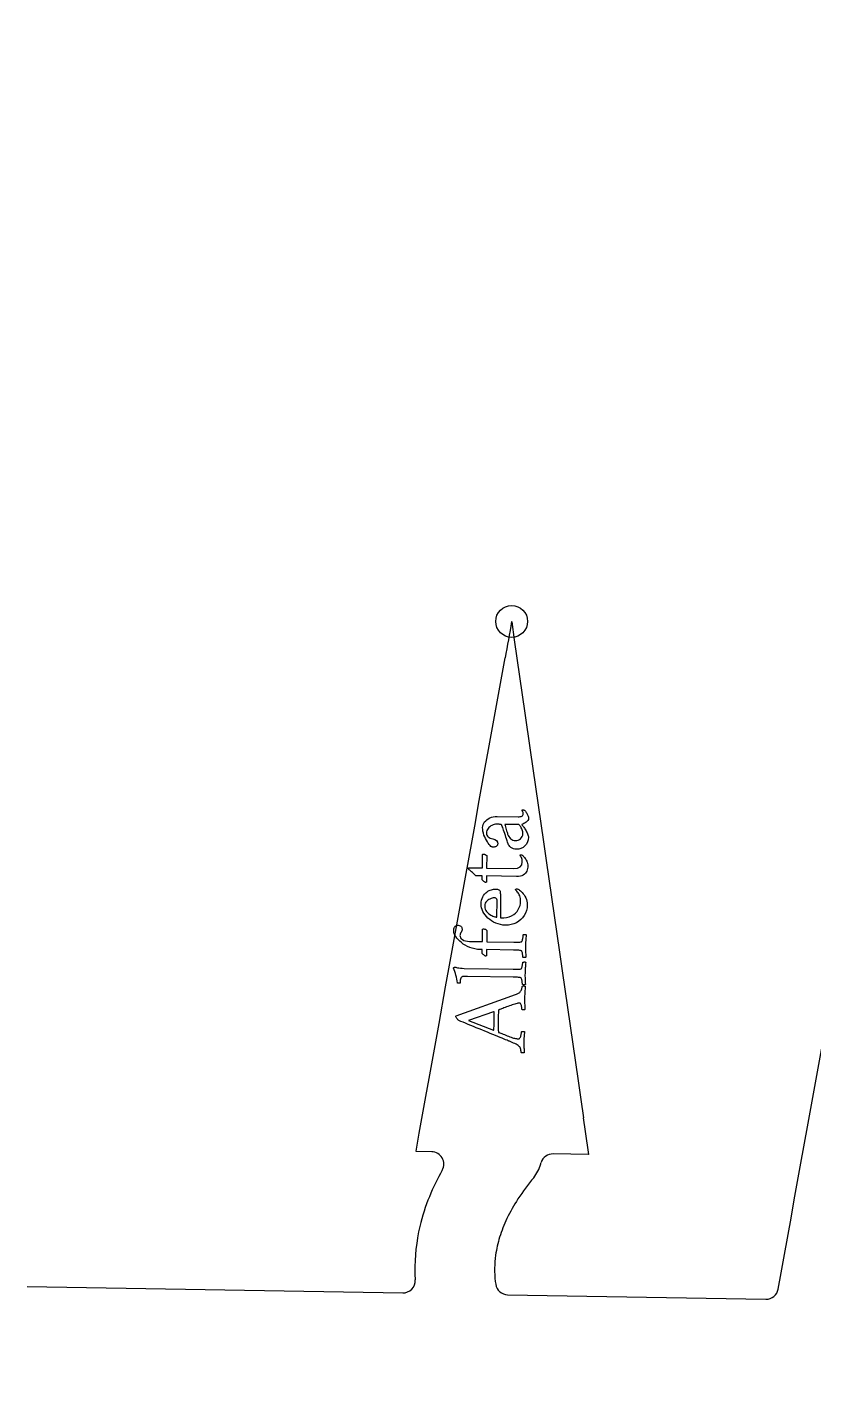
# Model space of a CAD drawing. Header units: millimetres. Extents: x -54 to 54, y -54 to 54.
# Drawn here: x 4.42 to 20.4, y -0.27 to 27.29 of the extents above; entities that cross this region are included whole.
import ezdxf

# ---------------------------------------------------------------- set-up
doc = ezdxf.new("R2010")
doc.units = ezdxf.units.MM
for name, color, linetype in [('CUT_INNER', 6, 'Continuous'), ('CUT_OUTER', 1, 'Continuous'), ('ENGRAVE', 7, 'Continuous'), ('TEXT', 5, 'Continuous')]:
    doc.layers.add(name, color=color, linetype=linetype)

msp = doc.modelspace()

# ---------------------------------------------------------------- linework, layer by layer
at = {"layer": 'CUT_INNER'}
for points in [[(14.2604, 15.2165), (14.2613, 15.2119), (14.3144, 14.8445), (14.3684, 14.471), (14.4224, 14.0976), (14.4764, 13.7242), (14.5304, 13.3508), (14.6385, 12.604), (14.6925, 12.2306), (14.7465, 11.8572), (14.8005, 11.4837), (14.8545, 11.1103), (14.9085, 10.7369), (14.9625, 10.3635), (15.0165, 9.9901), (15.0705, 9.6167), (15.1245, 9.2433), (15.1785, 8.8698), (15.2325, 8.4964), (15.2866, 8.123), (15.3406, 7.7496), (15.3946, 7.3762), (15.4486, 7.0028), (15.5026, 6.6294), (15.5566, 6.256), (15.6106, 5.8825), (15.6646, 5.5091), (15.7186, 5.1357)], [(12.6371, 4.4446), (12.3232, 4.45), (12.3175, 4.4504), (12.3182, 4.4561), (12.3842, 4.8214), (12.4512, 5.1927), (12.5182, 5.564), (12.5852, 5.9353), (12.6522, 6.3066), (12.7862, 7.0493), (12.9202, 7.7919), (12.9873, 8.1632), (13.0543, 8.5345), (13.1213, 8.9058), (13.1883, 9.2771), (13.2553, 9.6484), (13.3223, 10.0197), (13.4563, 10.7623), (13.5233, 11.1336), (13.5903, 11.5049), (13.6573, 11.8762), (13.7243, 12.2475), (13.7913, 12.6188), (13.9254, 13.3614), (13.9924, 13.7327), (14.0594, 14.104), (14.1264, 14.4753)], [(19.6735, 1.6549), (19.7328, 1.9835), (19.7998, 2.3548), (19.9338, 3.0974), (20.0009, 3.4687), (20.0679, 3.84), (20.1349, 4.2113), (20.2689, 4.9539), (20.3359, 5.3252), (20.4699, 6.0678), (20.5369, 6.4391), (20.6039, 6.8104), (20.6709, 7.1817), (20.7379, 7.553), (20.8049, 7.9243), (20.872, 8.2956), (21.006, 9.0382), (21.073, 9.4095), (21.14, 9.7808)], [(15.8263, 4.3892), (15.8206, 4.389), (15.1015, 4.4015)], [(4.4205, 1.7112), (12.0474, 1.5781)], [(13.9277, 1.8119), (13.9364, 1.7538)], [(14.1793, 1.5409), (19.4231, 1.4493)]]:
    msp.add_lwpolyline(points, dxfattribs=at)
for centre, radius, start, end in [((0.0004, 15.4309), 31.5487, 333.67133, 50.14756), ((626.4079, -95.8296), 622.1381, 169.7181217, 169.7874874), ((-497.666, -69.3081), 518.754, 8.167413, 8.250722), ((12.6327, 4.1946), 0.25, 330.46765, 89), ((14.0647, 4.4223), 0.8174, 321.92829, 344.00372), ((12.3779, 4.9098), 2.5733, 343.92061, 344.68255), ((15.0971, 4.1516), 0.25, 89, 161.70986), ((16.9616, 1.7551), 4.7189, 150.60392, 157.87024), ((18.4026, 0.8558), 4.7987, 140.34277, 146.76714), ((16.4393, 1.9668), 4.1554, 157.86168, 166.59949), ((17.3201, 1.5693), 3.5022, 146.82459, 154.28213), ((16.6505, 1.8923), 2.7587, 154.2904, 162.75287), ((16.0853, 2.0506), 3.7916, 166.59059, 180.79719), ((16.2268, 2.0253), 2.3147, 162.7888, 172.02446), ((16.0513, 2.0523), 2.1371, 172.08941, 186.45999), ((14.116, 2.0054), 1.822, 180.23754, 185.06438), ((12.0517, 1.828), 0.25, 269, 3.78777), ((14.1837, 1.7908), 0.25, 188.50959, 269), ((19.4275, 1.6993), 0.25, 269, 349.77011)]:
    msp.add_arc(centre, radius, start, end, dxfattribs=at)
at = {"layer": 'CUT_OUTER'}
msp.add_circle((0, 0), 54, dxfattribs=at)
at = {"layer": 'ENGRAVE'}
for centre, radius in [((0, 15.4308), 35.6208), ((14.2604, 15.2179), 0.324)]:
    msp.add_circle(centre, radius, dxfattribs=at)
at = {"layer": 'TEXT'}
for points in [[(13.6709, 11.0309), (13.6739, 11.0605), (13.6816, 11.0891), (13.6942, 11.1166), (13.7116, 11.1432), (13.733, 11.1679), (13.7576, 11.19), (13.7854, 11.2094), (13.8163, 11.2263), (13.8499, 11.2399), (13.8856, 11.2493), (13.9233, 11.2547), (13.9632, 11.256), (14.3955, 11.2485), (14.4152, 11.2491), (14.4335, 11.2516), (14.4503, 11.256), (14.4657, 11.2623), (14.4785, 11.2708), (14.4878, 11.2818), (14.4935, 11.2953), (14.4956, 11.3113), (14.495, 11.3256), (14.4928, 11.3382), (14.489, 11.3493), (14.4835, 11.3588), (14.4779, 11.3667), (14.4735, 11.373), (14.4705, 11.3776), (14.4688, 11.3806), (14.4693, 11.3826), (14.4705, 11.3843), (14.4725, 11.3858), (14.4754, 11.3869), (14.4785, 11.3878), (14.4813, 11.3885), (14.4839, 11.3888), (14.4862, 11.3889), (14.4976, 11.388), (14.5082, 11.3858), (14.5179, 11.3823), (14.5269, 11.3774), (14.5326, 11.3699), (14.5395, 11.3603), (14.5473, 11.3486), (14.5562, 11.335), (14.5654, 11.3202), (14.574, 11.3051), (14.5821, 11.2897), (14.5896, 11.2741), (14.5959, 11.2589), (14.6004, 11.2446), (14.603, 11.2314), (14.6037, 11.219), (14.6005, 11.1971), (14.5917, 11.1765), (14.5772, 11.1572), (14.5571, 11.1392), (14.5341, 11.1234), (14.5109, 11.1107), (14.4875, 11.101), (14.4638, 11.0945), (14.469, 11.0887), (14.4759, 11.0801), (14.4848, 11.0685), (14.4954, 11.0542), (14.507, 11.0378), (14.5187, 11.0201), (14.5306, 11.0013), (14.5425, 10.9813), (14.5541, 10.9607), (14.565, 10.9403), (14.575, 10.92), (14.5841, 10.8999), (14.5918, 10.8806), (14.5972, 10.8628), (14.6004, 10.8465), (14.6012, 10.8318), (14.596, 10.7823), (14.5821, 10.7369), (14.5595, 10.6958), (14.5283, 10.6588), (14.4909, 10.6284), (14.4497, 10.6069), (14.4047, 10.5944), (14.3561, 10.5908), (14.325, 10.5935), (14.2963, 10.6007), (14.2699, 10.6123), (14.2459, 10.6282), (14.2252, 10.6462), (14.2086, 10.6641), (14.1962, 10.6817), (14.188, 10.6991), (14.1776, 10.7303), (14.1668, 10.7633), (14.1556, 10.7979), (14.1441, 10.8344), (14.1324, 10.8711), (14.1209, 10.9066), (14.1094, 10.9409), (14.0981, 10.974), (14.0875, 11.0043), (14.0781, 11.0303), (14.07, 11.0519), (14.0632, 11.0692), (14.0599, 11.0771), (14.0562, 11.0834), (14.052, 11.088), (14.0474, 11.091), (14.0415, 11.093), (14.0332, 11.0945), (14.0227, 11.0955), (14.0099, 11.096), (13.9539, 11.097), (13.9303, 11.0959), (13.9068, 11.0919), (13.8833, 11.0849), (13.86, 11.0749), (13.8376, 11.0624), (13.817, 11.0477), (13.7983, 11.0308), (13.7814, 11.0118), (13.7674, 10.9909), (13.7572, 10.9686), (13.751, 10.9449), (13.7486, 10.9198), (13.7503, 10.8946), (13.7564, 10.8729), (13.7668, 10.8546), (13.7816, 10.8396), (13.8004, 10.8273), (13.8226, 10.8169), (13.8484, 10.8082), (13.8778, 10.8014), (13.9218, 10.7872), (13.953, 10.7656), (13.9715, 10.7368), (13.9771, 10.7007), (13.9751, 10.6845), (13.9696, 10.6704), (13.9607, 10.6584), (13.9483, 10.6485), (13.9339, 10.6407), (13.919, 10.6353), (13.9036, 10.6321), (13.8877, 10.6312), (13.8838, 10.6316), (13.8783, 10.6325), (13.8714, 10.6339), (13.8631, 10.636), (13.8546, 10.6384), (13.8473, 10.6411), (13.8412, 10.644), (13.8364, 10.6472), (13.8209, 10.6653), (13.8042, 10.687), (13.7863, 10.7122), (13.767, 10.7409), (13.7478, 10.7724), (13.7299, 10.8058), (13.7135, 10.8413), (13.6984, 10.8787), (13.6859, 10.9171), (13.6771, 10.9552), (13.6721, 10.9932), (13.6709, 11.0309)], [(14.4885, 10.9048), (14.4877, 10.9235), (14.4849, 10.943), (14.4798, 10.9634), (14.4727, 10.9846), (14.4642, 11.0055), (14.4553, 11.0247), (14.446, 11.0424), (14.4363, 11.0584), (14.4269, 11.0718), (14.4187, 11.0813), (14.4116, 11.0871), (14.4056, 11.0891), (14.1196, 11.0941), (14.126, 11.0722), (14.1333, 11.0476), (14.1413, 11.0203), (14.15, 10.9903), (14.1587, 10.9609), (14.1663, 10.9357), (14.1729, 10.9144), (14.1785, 10.8973), (14.19, 10.8703), (14.204, 10.8457), (14.2204, 10.8235), (14.2393, 10.8037), (14.2607, 10.7873), (14.2845, 10.7755), (14.3109, 10.7681), (14.3397, 10.7653), (14.368, 10.7674), (14.3945, 10.7746), (14.4194, 10.787), (14.4426, 10.8044), (14.4623, 10.8257), (14.4765, 10.8496), (14.4852, 10.8759), (14.4885, 10.9048)], [(13.6652, 10.2091), (13.6699, 10.4801), (13.6715, 10.4848), (13.676, 10.4881), (13.6834, 10.49), (13.6938, 10.4905), (13.7097, 10.4883), (13.7254, 10.4824), (13.7407, 10.4727), (13.7556, 10.4593), (13.7512, 10.2076), (14.3019, 10.198), (14.3773, 10.2054), (14.4315, 10.2307), (14.4646, 10.2738), (14.4764, 10.3348), (14.4756, 10.3579), (14.4723, 10.38), (14.4667, 10.4011), (14.4585, 10.4212), (14.4498, 10.4389), (14.4424, 10.4532), (14.4363, 10.4639), (14.4314, 10.4711), (14.4331, 10.4739), (14.4358, 10.4759), (14.4396, 10.477), (14.4445, 10.4774), (14.4553, 10.4766), (14.4643, 10.4749), (14.4714, 10.472), (14.4766, 10.4682), (14.4857, 10.4595), (14.4961, 10.4487), (14.5079, 10.436), (14.5209, 10.4212), (14.5342, 10.4046), (14.5467, 10.3865), (14.5583, 10.367), (14.5691, 10.3461), (14.5781, 10.3239), (14.5844, 10.3006), (14.5881, 10.2764), (14.589, 10.2511), (14.5873, 10.2244), (14.5832, 10.1982), (14.5767, 10.1724), (14.5678, 10.1471), (14.5558, 10.1231), (14.5401, 10.1016), (14.5207, 10.0823), (14.4975, 10.0655), (14.47, 10.0518), (14.4374, 10.0423), (14.3998, 10.0369), (14.3571, 10.0356), (13.7484, 10.0463), (13.7463, 9.9237), (13.7458, 9.9217), (13.7443, 9.9199), (13.7419, 9.9185), (13.7386, 9.9173), (13.735, 9.9165), (13.7319, 9.9158), (13.7291, 9.9155), (13.7268, 9.9154), (13.7239, 9.9163), (13.7196, 9.9188), (13.7138, 9.9229), (13.7065, 9.9287), (13.6987, 9.9353), (13.6909, 9.9421), (13.6833, 9.949), (13.6758, 9.9561), (13.6693, 9.9623), (13.6647, 9.9668), (13.6619, 9.9694), (13.661, 9.9703), (13.6624, 10.0478), (13.5312, 10.0501), (13.5191, 10.0615), (13.506, 10.0739), (13.4921, 10.0873), (13.4772, 10.1016), (13.4621, 10.116), (13.4476, 10.1298), (13.4335, 10.1429), (13.42, 10.1553), (13.4083, 10.166), (13.3997, 10.1739), (13.394, 10.1791), (13.3914, 10.1816), (13.3878, 10.1862), (13.3852, 10.1911), (13.3836, 10.1965), (13.3832, 10.2022), (13.3837, 10.2074), (13.385, 10.211), (13.387, 10.2132), (13.3899, 10.2139)], [(14.0348, 9.1978), (14.0989, 9.1987), (14.1576, 9.2059), (14.2111, 9.2194), (14.2593, 9.2391), (14.302, 9.264), (14.3391, 9.2931), (14.3704, 9.3263), (14.396, 9.3637), (14.416, 9.4039), (14.4305, 9.4459), (14.4395, 9.4896), (14.4431, 9.535), (14.4423, 9.5634), (14.4389, 9.5904), (14.433, 9.6162), (14.4245, 9.6407), (14.4142, 9.6636), (14.4032, 9.6847), (14.3913, 9.7038), (14.3785, 9.7211), (14.3661, 9.7363), (14.3551, 9.749), (14.3455, 9.7592), (14.3374, 9.767), (14.3379, 9.7684), (14.3393, 9.7705), (14.3417, 9.7732), (14.3451, 9.7766), (14.3492, 9.7798), (14.354, 9.7821), (14.3595, 9.7834), (14.3656, 9.7838), (14.3745, 9.7828), (14.3839, 9.7802), (14.3937, 9.776), (14.4041, 9.7702), (14.4197, 9.7589), (14.4368, 9.7449), (14.4552, 9.7281), (14.4751, 9.7087), (14.4951, 9.6866), (14.5139, 9.6618), (14.5313, 9.6343), (14.5475, 9.6041), (14.5611, 9.5715), (14.5706, 9.5365), (14.576, 9.4992), (14.5773, 9.4595), (14.5726, 9.4), (14.5608, 9.3441), (14.5417, 9.2919), (14.5154, 9.2432), (14.4831, 9.199), (14.4457, 9.16), (14.4032, 9.1262), (14.3558, 9.0976), (14.3045, 9.0749), (14.2503, 9.0591), (14.1932, 9.05), (14.1333, 9.0477), (14.0815, 9.0509), (14.0316, 9.0588), (13.9835, 9.0715), (13.9372, 9.0887), (13.8933, 9.1098), (13.8524, 9.1338), (13.8146, 9.1607), (13.7797, 9.1905), (13.7482, 9.2224), (13.7204, 9.2558), (13.6962, 9.2906), (13.6756, 9.3267), (13.6593, 9.3633), (13.6478, 9.3993), (13.6412, 9.4347), (13.6394, 9.4694), (13.6422, 9.5146), (13.6489, 9.5556), (13.6597, 9.5923), (13.6744, 9.6248), (13.6919, 9.6535), (13.7113, 9.679), (13.7326, 9.7012), (13.7556, 9.7202), (13.7796, 9.7362), (13.8035, 9.7495), (13.8273, 9.7601), (13.8511, 9.768), (13.874, 9.7737), (13.8949, 9.7777), (13.9139, 9.78), (13.931, 9.7806), (13.9523, 9.7795), (13.9712, 9.7772), (13.9877, 9.7735), (14.0018, 9.7686), (14.0131, 9.7618), (14.0214, 9.7526), (14.0267, 9.7411), (14.029, 9.7272), (14.0298, 9.7152), (14.0304, 9.6984), (14.0307, 9.677), (14.0309, 9.6508), (14.031, 9.6213), (14.0312, 9.5898), (14.0315, 9.5562), (14.0319, 9.5206), (14.0323, 9.4842), (14.0327, 9.448), (14.0332, 9.4121), (14.0336, 9.3764), (14.0341, 9.3423), (14.0344, 9.3108), (14.0346, 9.282), (14.0348, 9.2559), (14.0348, 9.2337), (14.0349, 9.2167), (14.0349, 9.2047), (14.0348, 9.1978)], [(13.9576, 9.2099), (13.9635, 9.5519), (13.963, 9.5613), (13.9612, 9.57), (13.958, 9.5781), (13.9534, 9.5855), (13.947, 9.5918), (13.9385, 9.5968), (13.9278, 9.6002), (13.9149, 9.6023), (13.9007, 9.6024), (13.8837, 9.6001), (13.864, 9.5955), (13.8415, 9.5885), (13.8182, 9.579), (13.796, 9.567), (13.7748, 9.5523), (13.7545, 9.5352), (13.7373, 9.5149), (13.7247, 9.4913), (13.717, 9.4642), (13.714, 9.4337), (13.7158, 9.4018), (13.7224, 9.3727), (13.7337, 9.3466), (13.7498, 9.3233), (13.7689, 9.3026), (13.7894, 9.2841), (13.8113, 9.268), (13.8346, 9.254), (13.858, 9.2422), (13.88, 9.2323), (13.9007, 9.2242), (13.9201, 9.2181), (13.9365, 9.2137), (13.9482, 9.2109), (13.9552, 9.2096), (13.9576, 9.2099)], [(13.0855, 8.9261), (13.0862, 8.9477), (13.0873, 8.9651), (13.0889, 8.9783), (13.0909, 8.9873), (13.094, 8.9949), (13.0987, 9.0036), (13.1051, 9.0135), (13.1131, 9.0246), (13.117, 9.0278), (13.1223, 9.0311), (13.129, 9.0346), (13.137, 9.0382), (13.1456, 9.0413), (13.1543, 9.0435), (13.1629, 9.0448), (13.1715, 9.0451), (13.1968, 9.0427), (13.2168, 9.0365), (13.2315, 9.0265), (13.2409, 9.0127), (13.2467, 8.9976), (13.2509, 8.9837), (13.2533, 8.9711), (13.2539, 8.9597), (13.2534, 8.9522), (13.2521, 8.9447), (13.2499, 8.9372), (13.247, 8.9297), (13.2435, 8.9221), (13.2397, 8.9143), (13.2357, 8.9061), (13.2313, 8.8977), (13.2262, 8.8896), (13.2219, 8.8823), (13.2184, 8.8758), (13.2158, 8.87), (13.2138, 8.864), (13.2123, 8.8566), (13.2114, 8.8479), (13.2109, 8.8378), (13.2136, 8.8149), (13.2225, 8.7933), (13.2376, 8.773), (13.259, 8.7542), (13.2865, 8.7383), (13.3203, 8.727), (13.3604, 8.7203), (13.4068, 8.7182), (13.6671, 8.7137), (13.6714, 8.9632), (13.6726, 8.9669), (13.6758, 8.9696), (13.6812, 8.9711), (13.6888, 8.9715), (13.6908, 8.9715), (13.6925, 8.9714), (13.694, 8.9714), (13.6952, 8.9714), (13.712, 8.9693), (13.7279, 8.9638), (13.7429, 8.9548), (13.7571, 8.9423), (13.7531, 8.7122), (14.3037, 8.7026), (14.327, 8.7022), (14.3495, 8.702), (14.3711, 8.702), (14.3919, 8.7021), (14.4115, 8.7028), (14.4291, 8.7044), (14.4449, 8.707), (14.4588, 8.7106), (14.4641, 8.7142), (14.4692, 8.7209), (14.4741, 8.7307), (14.4787, 8.7436), (14.483, 8.7583), (14.4865, 8.7736), (14.4894, 8.7894), (14.4917, 8.8058), (14.4933, 8.8212), (14.4946, 8.834), (14.4954, 8.8443), (14.4957, 8.852), (14.5008, 8.8548), (14.5076, 8.8569), (14.516, 8.8583), (14.5259, 8.859), (14.5359, 8.8587), (14.5442, 8.8573), (14.5509, 8.8547), (14.5559, 8.8509), (14.5533, 8.8194), (14.5508, 8.7892), (14.5485, 8.7603), (14.5463, 8.7328), (14.5444, 8.7054), (14.5429, 8.6769), (14.5418, 8.6473), (14.5411, 8.6167), (14.5408, 8.5873), (14.5409, 8.5594), (14.5414, 8.533), (14.5424, 8.508), (14.5436, 8.4828), (14.545, 8.4555), (14.5464, 8.4262), (14.548, 8.3949), (14.5428, 8.3913), (14.536, 8.389), (14.5277, 8.3878), (14.5177, 8.3879), (14.5078, 8.389), (14.4995, 8.3907), (14.4928, 8.393), (14.4877, 8.396), (14.4877, 8.4035), (14.4872, 8.4132), (14.4864, 8.4251), (14.4853, 8.4391), (14.4836, 8.454), (14.4812, 8.4687), (14.4782, 8.4832), (14.4744, 8.4973), (14.4702, 8.5098), (14.4657, 8.519), (14.4608, 8.525), (14.4556, 8.5278), (14.4418, 8.5319), (14.4261, 8.535), (14.4086, 8.5373), (14.3891, 8.5386), (14.3683, 8.5395), (14.3466, 8.5402), (14.3242, 8.5408), (14.3009, 8.5413), (13.7503, 8.5509), (13.7481, 8.4283), (13.7476, 8.4262), (13.7462, 8.4245), (13.7438, 8.4231), (13.7405, 8.4219), (13.7369, 8.4211), (13.7337, 8.4204), (13.731, 8.4201), (13.7286, 8.42), (13.7258, 8.4208), (13.7214, 8.4233), (13.7156, 8.4275), (13.7084, 8.4333), (13.7005, 8.4399), (13.6928, 8.4467), (13.6852, 8.4536), (13.6777, 8.4607), (13.6712, 8.4669), (13.6666, 8.4714), (13.6638, 8.474), (13.6629, 8.4749), (13.6642, 8.5524), (13.6234, 8.5531), (13.5674, 8.5564), (13.5133, 8.5644), (13.4612, 8.5771), (13.4111, 8.5944), (13.3635, 8.6154), (13.3191, 8.6388), (13.2778, 8.6647), (13.2396, 8.6932), (13.205, 8.7231), (13.1745, 8.7535), (13.148, 8.7843), (13.1256, 8.8157), (13.1077, 8.8462), (13.0951, 8.8748), (13.0877, 8.9014), (13.0855, 8.9261)], [(13.3621, 8.0068), (13.3497, 8.007), (13.336, 8.007), (13.3211, 8.0069), (13.3051, 8.0067), (13.2893, 8.006), (13.2752, 8.0043), (13.2628, 8.0016), (13.2522, 7.998), (13.2413, 7.9921), (13.2326, 7.9825), (13.2259, 7.9692), (13.2213, 7.9523), (13.2181, 7.9332), (13.2158, 7.9134), (13.2142, 7.8929), (13.2134, 7.8717), (13.2117, 7.8707), (13.2067, 7.87), (13.1983, 7.8694), (13.1865, 7.869), (13.1746, 7.8691), (13.1658, 7.8701), (13.1601, 7.872), (13.1575, 7.8748), (13.1531, 7.9145), (13.1468, 7.9536), (13.1388, 7.9922), (13.1291, 8.0303), (13.1179, 8.0676), (13.1059, 8.1038), (13.0928, 8.139), (13.0788, 8.1731), (13.0796, 8.1774), (13.0819, 8.1814), (13.0857, 8.1853), (13.0909, 8.1891), (13.0969, 8.1923), (13.1026, 8.1945), (13.1082, 8.1958), (13.1137, 8.1962), (13.1166, 8.1954), (13.1254, 8.193), (13.1402, 8.1891), (13.1608, 8.1835), (13.1869, 8.1779), (13.2182, 8.1737), (13.2546, 8.1708), (13.2961, 8.1693), (14.2941, 8.1519), (14.3174, 8.1516), (14.3398, 8.1514), (14.3615, 8.1514), (14.3823, 8.1515), (14.4018, 8.1521), (14.4195, 8.1538), (14.4353, 8.1564), (14.4492, 8.16), (14.4545, 8.1634), (14.4596, 8.1697), (14.4644, 8.1789), (14.4691, 8.1908), (14.4733, 8.2045), (14.4768, 8.2187), (14.4797, 8.2334), (14.4819, 8.2487), (14.4836, 8.2631), (14.4848, 8.2753), (14.4856, 8.2851), (14.4859, 8.2927), (14.4911, 8.2955), (14.4978, 8.2976), (14.5062, 8.299), (14.5162, 8.2997), (14.5261, 8.2995), (14.5344, 8.2981), (14.5411, 8.2955), (14.5462, 8.2917), (14.5435, 8.2604), (14.5411, 8.231), (14.5388, 8.2035), (14.5366, 8.1778), (14.5348, 8.1523), (14.5333, 8.1252), (14.5322, 8.0964), (14.5315, 8.066), (14.5311, 8.0366), (14.5313, 8.0087), (14.5318, 7.9823), (14.5328, 7.9573), (14.534, 7.9321), (14.5354, 7.9049), (14.5368, 7.8756), (14.5383, 7.8443), (14.5332, 7.8407), (14.5264, 7.8383), (14.518, 7.8372), (14.5081, 7.8373), (14.4982, 7.8383), (14.4899, 7.84), (14.4832, 7.8424), (14.4781, 7.8453), (14.478, 7.8529), (14.4776, 7.8626), (14.4768, 7.8744), (14.4756, 7.8884), (14.474, 7.9034), (14.4716, 7.9181), (14.4685, 7.9325), (14.4648, 7.9467), (14.4606, 7.9591), (14.4561, 7.9684), (14.4512, 7.9744), (14.446, 7.9771), (14.4322, 7.9812), (14.4165, 7.9844), (14.399, 7.9866), (14.3795, 7.988), (14.3587, 7.9888), (14.337, 7.9895), (14.3146, 7.9901), (14.2913, 7.9906)], [(14.2191, 6.688), (14.2158, 6.6893), (14.206, 6.6933), (14.1896, 6.7), (14.1667, 6.7093), (14.1382, 6.7209), (14.1051, 6.7344), (14.0672, 6.7496), (14.0247, 6.7667), (13.9785, 6.7853), (13.9299, 6.8052), (13.8787, 6.8263), (13.8249, 6.8487), (13.7695, 6.8718), (13.7133, 6.895), (13.6563, 6.9184), (13.5985, 6.9419), (13.5409, 6.9653), (13.4844, 6.9883), (13.4292, 7.0109), (13.3752, 7.033), (13.3234, 7.0543), (13.2748, 7.0743), (13.2294, 7.093), (13.1872, 7.1105), (13.1785, 7.1162), (13.1692, 7.1245), (13.1594, 7.1354), (13.1492, 7.1488), (13.14, 7.1626), (13.1335, 7.1746), (13.1296, 7.1849), (13.1284, 7.1933), (13.1285, 7.1952), (13.1288, 7.1968), (13.1291, 7.1979), (13.1296, 7.1986), (13.1302, 7.1994), (13.131, 7.2005), (13.1319, 7.202), (13.1329, 7.204), (14.2632, 7.6124), (14.3189, 7.6325), (14.3606, 7.6478), (14.3882, 7.6582), (14.4018, 7.6638), (14.4133, 7.6702), (14.4241, 7.6793), (14.4341, 7.6909), (14.4434, 7.705), (14.4517, 7.7205), (14.4587, 7.7359), (14.4646, 7.7514), (14.4692, 7.767), (14.4728, 7.7811), (14.4753, 7.7924), (14.4769, 7.8009), (14.4774, 7.8066), (14.4836, 7.8101), (14.4913, 7.8123), (14.5003, 7.8131), (14.5109, 7.8125), (14.521, 7.8112), (14.5289, 7.81), (14.5344, 7.8089), (14.5377, 7.8077), (14.5351, 7.7774), (14.5326, 7.7486), (14.5304, 7.7215), (14.5282, 7.696), (14.5264, 7.6701), (14.5249, 7.6417), (14.5237, 7.611), (14.5229, 7.5778), (14.5225, 7.5427), (14.5226, 7.5108), (14.5231, 7.4819), (14.524, 7.4562), (14.5253, 7.4304), (14.5266, 7.4015), (14.528, 7.3696), (14.5294, 7.3345), (14.5243, 7.3309), (14.5175, 7.3285), (14.5092, 7.3274), (14.4992, 7.3275), (14.4893, 7.3287), (14.481, 7.3308), (14.4743, 7.3338), (14.4693, 7.3377), (14.469, 7.3487), (14.4678, 7.3625), (14.4657, 7.3789), (14.4628, 7.3981), (14.459, 7.417), (14.4545, 7.4326), (14.4493, 7.4451), (14.4433, 7.4543), (14.4383, 7.4582), (14.4316, 7.461), (14.4233, 7.4628), (14.4134, 7.4635), (14.402, 7.4628), (14.3872, 7.4604), (14.3691, 7.4564), (14.3475, 7.4506), (14.3235, 7.4436), (14.298, 7.4356), (14.271, 7.4268), (14.2426, 7.417), (14.2135, 7.4067), (14.1849, 7.3965), (14.1567, 7.3862), (14.1289, 7.3759), (14.1025, 7.3661), (14.0785, 7.3572), (14.057, 7.3491), (14.0379, 7.342), (14.0223, 7.3362), (14.0111, 7.332), (14.0044, 7.3295), (14.0022, 7.3286), (14.0019, 7.3284), (14.0011, 7.3276), (13.9997, 7.3263), (13.9978, 7.3244), (13.9959, 7.3223), (13.9945, 7.3202), (13.9937, 7.318), (13.9934, 7.3159), (13.9921, 7.2988), (13.9911, 7.2799), (13.9904, 7.2591), (13.9898, 7.2363), (13.9894, 7.2131), (13.989, 7.1906), (13.9887, 7.169), (13.9883, 7.1482), (13.9882, 7.1428), (13.9881, 7.1374), (13.988, 7.132), (13.9879, 7.1266), (13.9878, 7.1214), (13.9877, 7.1164), (13.9877, 7.1117), (13.9876, 7.1073), (13.9871, 7.0762), (13.9868, 7.0476), (13.9867, 7.0214), (13.9867, 6.9976), (13.9871, 6.9734), (13.9877, 6.9459), (13.9887, 6.9152), (13.9901, 6.8813), (13.9903, 6.8801), (13.9908, 6.8786), (13.9918, 6.8769), (13.9932, 6.8748), (13.9946, 6.8729), (13.9956, 6.8715), (13.9962, 6.8707), (13.9964, 6.8705), (13.999, 6.8694), (14.007, 6.8662), (14.0204, 6.861), (14.0391, 6.8536), (14.0615, 6.8447), (14.0858, 6.835), (14.1122, 6.8245), (14.1406, 6.8131), (14.1695, 6.8016), (14.1975, 6.7908), (14.2245, 6.7807), (14.2507, 6.7713), (14.2763, 6.7621), (14.2999, 6.7546), (14.3213, 6.7489), (14.3406, 6.745), (14.3579, 6.7424), (14.3733, 6.7404), (14.3869, 6.7392), (14.3986, 6.7386), (14.4098, 6.7405), (14.4199, 6.7466), (14.4289, 6.7569), (14.4368, 6.7713), (14.4435, 6.788), (14.4489, 6.805), (14.4532, 6.8223), (14.4563, 6.8398), (14.4584, 6.8559), (14.46, 6.8685), (14.461, 6.8779), (14.4613, 6.8839), (14.4647, 6.8858), (14.4703, 6.8875), (14.4782, 6.8888), (14.4883, 6.8898), (14.4989, 6.8903), (14.508, 6.89), (14.5156, 6.889), (14.5216, 6.8871), (14.5202, 6.8674), (14.5188, 6.8492), (14.5175, 6.8325), (14.5161, 6.8173), (14.5148, 6.8028), (14.5135, 6.7883), (14.5121, 6.7738), (14.5108, 6.7593), (14.5096, 6.7436), (14.5086, 6.7257), (14.5078, 6.7055), (14.5073, 6.683), (14.5071, 6.6602), (14.5071, 6.6394), (14.5074, 6.6204), (14.5081, 6.6033), (14.5089, 6.5872), (14.5097, 6.571), (14.5105, 6.5549), (14.5113, 6.5387), (14.512, 6.5215), (14.5128, 6.5021), (14.5135, 6.4806), (14.5141, 6.4569), (14.5108, 6.4551), (14.5052, 6.4538), (14.4973, 6.4532), (14.4872, 6.4531), (14.4766, 6.4535), (14.4676, 6.4545), (14.46, 6.456), (14.4539, 6.458), (14.4535, 6.4693), (14.4519, 6.4841), (14.4492, 6.5022), (14.4454, 6.5237), (14.4402, 6.545), (14.4334, 6.5624), (14.4251, 6.5759), (14.4152, 6.5856), (14.3945, 6.6015), (14.3725, 6.6162), (14.3493, 6.6297), (14.3248, 6.642), (14.2994, 6.6537), (14.2733, 6.6653), (14.2465, 6.6767), (14.2191, 6.688)], [(13.3809, 7.1136), (13.8895, 6.9132), (13.8898, 6.9133), (13.8906, 6.9135), (13.8919, 6.9138), (13.8938, 6.9142), (13.8957, 6.9148), (13.8971, 6.9155), (13.8979, 6.9164), (13.8982, 6.9174), (13.8996, 6.9388), (13.9009, 6.9622), (13.902, 6.9877), (13.9031, 7.0152), (13.9041, 7.0422), (13.9048, 7.0665), (13.9054, 7.0879), (13.9058, 7.1066), (13.9061, 7.1307), (13.9061, 7.1536), (13.9058, 7.1753), (13.9052, 7.1959), (13.9045, 7.2163), (13.9038, 7.2376), (13.9031, 7.2598), (13.9024, 7.2831), (13.9021, 7.285), (13.9011, 7.2866), (13.8995, 7.2877), (13.8971, 7.2885), (13.8948, 7.289), (13.8931, 7.2894), (13.8921, 7.2896), (13.8918, 7.2897)]]:
    msp.add_lwpolyline(points, close=True, dxfattribs=at)

doc.saveas('drawing.dxf')
